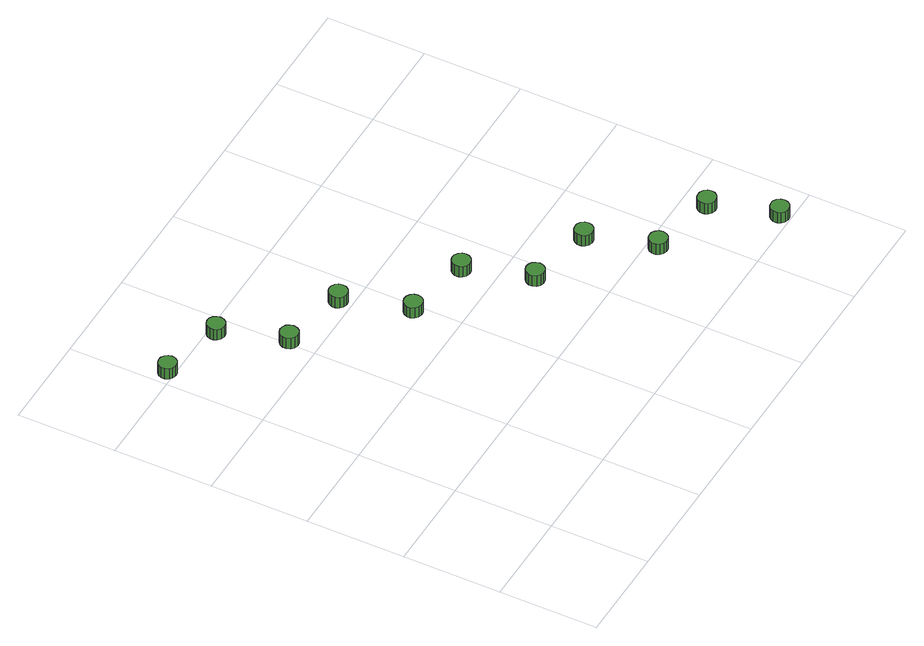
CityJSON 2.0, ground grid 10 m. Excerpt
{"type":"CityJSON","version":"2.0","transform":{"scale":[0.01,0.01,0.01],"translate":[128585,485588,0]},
"CityObjects":{
"tree1":{"type":"SolitaryVegetationObject","attributes":{"function":"something"},"geometry":[{"type":"MultiSurface","lod":"1","boundaries":[[[0,1,2,3,4,5,6,7,8,9,10,11,12,13,14]],[[15,16,17,18,19,20,21,22,23,24,25,26,27,28,29]],[[0,29,28,1]],[[1,28,27,2]],[[2,27,26,3]],[[3,26,25,4]],[[4,25,24,5]],[[5,24,23,6]],[[6,23,22,7]],[[7,22,21,8]],[[8,21,20,9]],[[9,20,19,10]],[[10,19,18,11]],[[11,18,17,12]],[[12,17,16,13]],[[13,16,15,14]],[[14,15,29,0]]]}]},
"tree2":{"type":"SolitaryVegetationObject","attributes":{"function":"something"},"geometry":[{"type":"MultiSurface","lod":"1","boundaries":[[[30,31,32,33,34,35,36,37,38,39,40,41,42,43,44]],[[45,46,47,48,49,50,51,52,53,54,55,56,57,58,59]],[[30,59,58,31]],[[31,58,57,32]],[[32,57,56,33]],[[33,56,55,34]],[[34,55,54,35]],[[35,54,53,36]],[[36,53,52,37]],[[37,52,51,38]],[[38,51,50,39]],[[39,50,49,40]],[[40,49,48,41]],[[41,48,47,42]],[[42,47,46,43]],[[43,46,45,44]],[[44,45,59,30]]]}]},
"tree3":{"type":"SolitaryVegetationObject","attributes":{"function":"something"},"geometry":[{"type":"MultiSurface","lod":"1","boundaries":[[[60,61,62,63,64,65,66,67,68,69,70,71,72,73,74]],[[75,76,77,78,79,80,81,82,83,84,85,86,87,88,89]],[[60,89,88,61]],[[61,88,87,62]],[[62,87,86,63]],[[63,86,85,64]],[[64,85,84,65]],[[65,84,83,66]],[[66,83,82,67]],[[67,82,81,68]],[[68,81,80,69]],[[69,80,79,70]],[[70,79,78,71]],[[71,78,77,72]],[[72,77,76,73]],[[73,76,75,74]],[[74,75,89,60]]]}]},
"tree4":{"type":"SolitaryVegetationObject","attributes":{"function":"something"},"geometry":[{"type":"MultiSurface","lod":"1","boundaries":[[[90,91,92,93,94,95,96,97,98,99,100,101,102,103,104]],[[105,106,107,108,109,110,111,112,113,114,115,116,117,118,119]],[[90,119,118,91]],[[91,118,117,92]],[[92,117,116,93]],[[93,116,115,94]],[[94,115,114,95]],[[95,114,113,96]],[[96,113,112,97]],[[97,112,111,98]],[[98,111,110,99]],[[99,110,109,100]],[[100,109,108,101]],[[101,108,107,102]],[[102,107,106,103]],[[103,106,105,104]],[[104,105,119,90]]]}]},
"tree5":{"type":"SolitaryVegetationObject","attributes":{"function":"something"},"geometry":[{"type":"MultiSurface","lod":"1","boundaries":[[[120,121,122,123,124,125,126,127,128,129,130,131,132,133,134]],[[135,136,137,138,139,140,141,142,143,144,145,146,147,148,149]],[[120,149,148,121]],[[121,148,147,122]],[[122,147,146,123]],[[123,146,145,124]],[[124,145,144,125]],[[125,144,143,126]],[[126,143,142,127]],[[127,142,141,128]],[[128,141,140,129]],[[129,140,139,130]],[[130,139,138,131]],[[131,138,137,132]],[[132,137,136,133]],[[133,136,135,134]],[[134,135,149,120]]]}]},
"tree6":{"type":"SolitaryVegetationObject","attributes":{"function":"something"},"geometry":[{"type":"MultiSurface","lod":"1","boundaries":[[[150,151,152,153,154,155,156,157,158,159,160,161,162,163,164]],[[165,166,167,168,169,170,171,172,173,174,175,176,177,178,179]],[[150,179,178,151]],[[151,178,177,152]],[[152,177,176,153]],[[153,176,175,154]],[[154,175,174,155]],[[155,174,173,156]],[[156,173,172,157]],[[157,172,171,158]],[[158,171,170,159]],[[159,170,169,160]],[[160,169,168,161]],[[161,168,167,162]],[[162,167,166,163]],[[163,166,165,164]],[[164,165,179,150]]]}]},
"tree7":{"type":"SolitaryVegetationObject","attributes":{"function":"something"},"geometry":[{"type":"MultiSurface","lod":"1","boundaries":[[[180,181,182,183,184,185,186,187,188,189,190,191,192,193,194]],[[195,196,197,198,199,200,201,202,203,204,205,206,207,208,209]],[[180,209,208,181]],[[181,208,207,182]],[[182,207,206,183]],[[183,206,205,184]],[[184,205,204,185]],[[185,204,203,186]],[[186,203,202,187]],[[187,202,201,188]],[[188,201,200,189]],[[189,200,199,190]],[[190,199,198,191]],[[191,198,197,192]],[[192,197,196,193]],[[193,196,195,194]],[[194,195,209,180]]]}]},
"tree8":{"type":"SolitaryVegetationObject","attributes":{"function":"something"},"geometry":[{"type":"MultiSurface","lod":"1","boundaries":[[[210,211,212,213,214,215,216,217,218,219,220,221,222,223,224]],[[225,226,227,228,229,230,231,232,233,234,235,236,237,238,239]],[[210,239,238,211]],[[211,238,237,212]],[[212,237,236,213]],[[213,236,235,214]],[[214,235,234,215]],[[215,234,233,216]],[[216,233,232,217]],[[217,232,231,218]],[[218,231,230,219]],[[219,230,229,220]],[[220,229,228,221]],[[221,228,227,222]],[[222,227,226,223]],[[223,226,225,224]],[[224,225,239,210]]]}]},
"tree9":{"type":"SolitaryVegetationObject","attributes":{"function":"something"},"geometry":[{"type":"MultiSurface","lod":"1","boundaries":[[[240,241,242,243,244,245,246,247,248,249,250,251,252,253,254]],[[255,256,257,258,259,260,261,262,263,264,265,266,267,268,269]],[[240,269,268,241]],[[241,268,267,242]],[[242,267,266,243]],[[243,266,265,244]],[[244,265,264,245]],[[245,264,263,246]],[[246,263,262,247]],[[247,262,261,248]],[[248,261,260,249]],[[249,260,259,250]],[[250,259,258,251]],[[251,258,257,252]],[[252,257,256,253]],[[253,256,255,254]],[[254,255,269,240]]]}]},
"tree10":{"type":"SolitaryVegetationObject","attributes":{"function":"something"},"geometry":[{"type":"MultiSurface","lod":"1","boundaries":[[[270,271,272,273,274,275,276,277,278,279,280,281,282,283,284]],[[285,286,287,288,289,290,291,292,293,294,295,296,297,298,299]],[[270,299,298,271]],[[271,298,297,272]],[[272,297,296,273]],[[273,296,295,274]],[[274,295,294,275]],[[275,294,293,276]],[[276,293,292,277]],[[277,292,291,278]],[[278,291,290,279]],[[279,290,289,280]],[[280,289,288,281]],[[281,288,287,282]],[[282,287,286,283]],[[283,286,285,284]],[[284,285,299,270]]]}]},
"tree11":{"type":"SolitaryVegetationObject","attributes":{"function":"something"},"geometry":[{"type":"MultiSurface","lod":"1","boundaries":[[[300,301,302,303,304,305,306,307,308,309,310,311,312,313,314]],[[315,316,317,318,319,320,321,322,323,324,325,326,327,328,329]],[[300,329,328,301]],[[301,328,327,302]],[[302,327,326,303]],[[303,326,325,304]],[[304,325,324,305]],[[305,324,323,306]],[[306,323,322,307]],[[307,322,321,308]],[[308,321,320,309]],[[309,320,319,310]],[[310,319,318,311]],[[311,318,317,312]],[[312,317,316,313]],[[313,316,315,314]],[[314,315,329,300]]]}]}
},
"vertices":[
[223,4057,211],[215,4094,211],[193,4124,211],[161,4143,211],[123,4147,211],[88,4136,211],[60,4110,211],[45,4076,211],[45,4039,211],[60,4004,211],[88,3979,211],[123,3968,211],[161,3972,211],[193,3990,211],[215,4021,211],[215,4021,82],[193,3990,82],[161,3972,82],[123,3968,82],[88,3979,82],[60,4004,82],[45,4039,82],[45,4076,82],[60,4110,82],[88,4136,82],[123,4147,82],[161,4143,82],[193,4124,82],[215,4094,82],[223,4057,82],
[883,3909,219],[875,3946,219],[853,3976,219],[821,3995,219],[783,3999,219],[748,3987,219],[720,3962,219],[705,3928,219],[705,3891,219],[720,3856,219],[748,3831,219],[783,3820,219],[821,3824,219],[853,3842,219],[875,3873,219],[875,3873,90],[853,3842,90],[821,3824,90],[783,3820,90],[748,3831,90],[720,3856,90],[705,3891,90],[705,3928,90],[720,3962,90],[748,3987,90],[783,3999,90],[821,3995,90],[853,3976,90],[875,3946,90],[883,3909,90],
[1120,3274,197],[1112,3311,197],[1090,3343,197],[1056,3362,197],[1018,3366,197],[982,3354,197],[953,3328,197],[937,3293,197],[937,3255,197],[953,3219,197],[982,3194,197],[1018,3182,197],[1056,3186,197],[1090,3205,197],[1112,3236,197],[1112,3236,68],[1090,3205,68],[1056,3186,68],[1018,3182,68],[982,3194,68],[953,3219,68],[937,3255,68],[937,3293,68],[953,3328,68],[982,3354,68],[1018,3366,68],[1056,3362,68],[1090,3343,68],[1112,3311,68],[1120,3274,68],
[1794,3126,217],[1786,3163,217],[1763,3194,217],[1730,3214,217],[1692,3218,217],[1655,3206,217],[1627,3180,217],[1611,3145,217],[1611,3106,217],[1627,3071,217],[1655,3045,217],[1692,3033,217],[1730,3037,217],[1763,3057,217],[1786,3088,217],[1786,3088,88],[1763,3057,88],[1730,3037,88],[1692,3033,88],[1655,3045,88],[1627,3071,88],[1611,3106,88],[1611,3145,88],[1627,3180,88],[1655,3206,88],[1692,3218,88],[1730,3214,88],[1763,3194,88],[1786,3163,88],[1794,3126,88],
[2022,2468,192],[2014,2506,192],[1992,2537,192],[1958,2556,192],[1920,2560,192],[1883,2548,192],[1855,2522,192],[1839,2487,192],[1839,2449,192],[1855,2413,192],[1883,2388,192],[1920,2376,192],[1958,2380,192],[1992,2399,192],[2014,2430,192],[2014,2430,63],[1992,2399,63],[1958,2380,63],[1920,2376,63],[1883,2388,63],[1855,2413,63],[1839,2449,63],[1839,2487,63],[1855,2522,63],[1883,2548,63],[1920,2560,63],[1958,2556,63],[1992,2537,63],[2014,2506,63],[2022,2468,63],
[2696,2331,210],[2688,2368,210],[2665,2400,210],[2632,2419,210],[2594,2423,210],[2557,2411,210],[2528,2385,210],[2513,2350,210],[2513,2311,210],[2528,2276,210],[2557,2251,210],[2594,2239,210],[2632,2243,210],[2665,2262,210],[2688,2293,210],[2688,2293,81],[2665,2262,81],[2632,2243,81],[2594,2239,81],[2557,2251,81],[2528,2276,81],[2513,2311,81],[2513,2350,81],[2528,2385,81],[2557,2411,81],[2594,2423,81],[2632,2419,81],[2665,2400,81],[2688,2368,81],[2696,2331,81],
[2924,1684,192],[2916,1722,192],[2893,1753,192],[2860,1772,192],[2822,1776,192],[2785,1764,192],[2757,1739,192],[2741,1703,192],[2741,1665,192],[2757,1630,192],[2785,1604,192],[2822,1592,192],[2860,1596,192],[2893,1615,192],[2916,1647,192],[2916,1647,63],[2893,1615,63],[2860,1596,63],[2822,1592,63],[2785,1604,63],[2757,1630,63],[2741,1665,63],[2741,1703,63],[2757,1739,63],[2785,1764,63],[2822,1776,63],[2860,1772,63],[2893,1753,63],[2916,1722,63],[2924,1684,63],
[3591,1536,210],[3583,1574,210],[3560,1605,210],[3527,1624,210],[3489,1628,210],[3452,1616,210],[3423,1590,210],[3408,1555,210],[3408,1517,210],[3423,1482,210],[3452,1456,210],[3489,1444,210],[3527,1448,210],[3560,1467,210],[3583,1498,210],[3583,1498,81],[3560,1467,81],[3527,1448,81],[3489,1444,81],[3452,1456,81],[3423,1482,81],[3408,1517,81],[3408,1555,81],[3423,1590,81],[3452,1616,81],[3489,1628,81],[3527,1624,81],[3560,1605,81],[3583,1574,81],[3591,1536,81],
[3826,889,194],[3818,927,194],[3795,958,194],[3762,977,194],[3724,981,194],[3687,970,194],[3658,944,194],[3643,909,194],[3643,870,194],[3658,835,194],[3687,809,194],[3724,797,194],[3762,801,194],[3795,821,194],[3818,852,194],[3818,852,65],[3795,821,65],[3762,801,65],[3724,797,65],[3687,809,65],[3658,835,65],[3643,870,65],[3643,909,65],[3658,944,65],[3687,970,65],[3724,981,65],[3762,977,65],[3795,958,65],[3818,927,65],[3826,889,65],
[4493,741,216],[4485,779,216],[4462,810,216],[4429,829,216],[4390,833,216],[4354,821,216],[4325,796,216],[4310,760,216],[4310,722,216],[4325,687,216],[4354,661,216],[4390,649,216],[4429,653,216],[4462,672,216],[4485,703,216],[4485,703,87],[4462,672,87],[4429,653,87],[4390,649,87],[4354,661,87],[4325,687,87],[4310,722,87],[4310,760,87],[4325,796,87],[4354,821,87],[4390,833,87],[4429,829,87],[4462,810,87],[4485,779,87],[4493,741,87],
[4721,106,196],[4713,143,196],[4690,175,196],[4657,194,196],[4619,198,196],[4582,186,196],[4553,160,196],[4538,125,196],[4538,86,196],[4553,51,196],[4582,26,196],[4619,14,196],[4657,18,196],[4690,37,196],[4713,68,196],[4713,68,67],[4690,37,67],[4657,18,67],[4619,14,67],[4582,26,67],[4553,51,67],[4538,86,67],[4538,125,67],[4553,160,67],[4582,186,67],[4619,198,67],[4657,194,67],[4690,175,67],[4713,143,67],[4721,106,67]
]}
